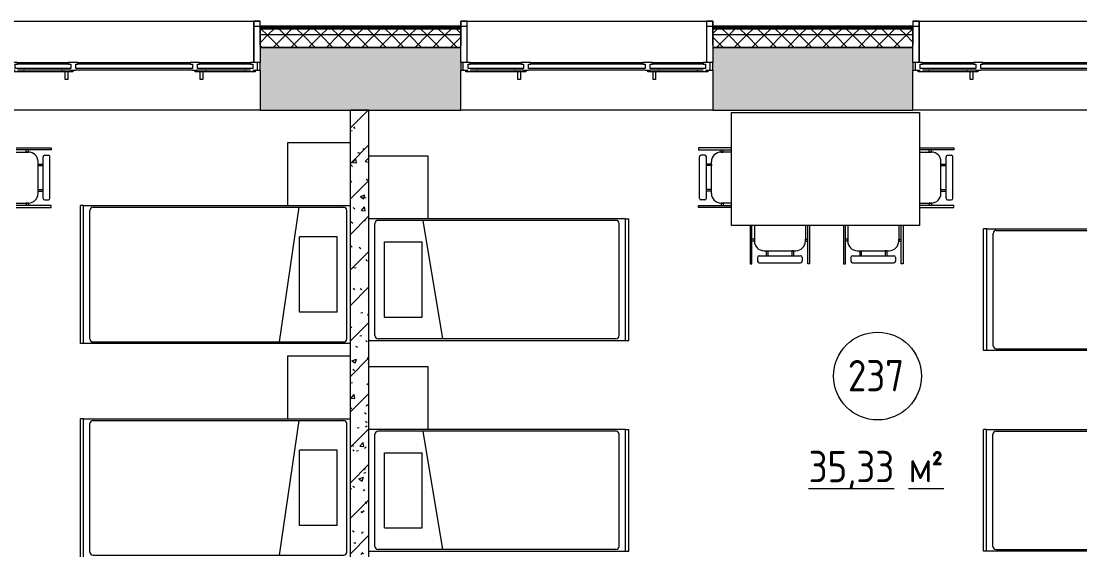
# Model space of a CAD drawing. Header units: millimetres. Extents: x -515342 to 330399, y -224905 to 507333.
# Drawn here: x -285868 to -277426, y 135214 to 139484 of the extents above; entities that cross this region are included whole.
import ezdxf

# ---------------------------------------------------------------- set-up
doc = ezdxf.new("R2010")
doc.units = ezdxf.units.MM
doc.layers.get('0').update_dxf_attribs({"lineweight": 0})
for name, color, linetype, lineweight in [('_ Окна', 7, 'Continuous', 0), ('Витраж', 7, 'Continuous', 0), ('Марки помещений', 7, 'Continuous', 0), ('Мебель', 7, 'Continuous', 0), ('Окна', 7, 'Continuous', 0), ('Стены внутренние', 7, 'Continuous', 0), ('Стены наружные', 7, 'Continuous', 0), ('Стены несущие', 7, 'Continuous', 0), ('Стены отделка', 7, 'Continuous', 0), ('Стены перегородки', 7, 'Continuous', 0), ('Стены штриховка', 7, 'Continuous', 0)]:
    doc.layers.add(name, color=color, linetype=linetype, lineweight=lineweight)
doc.styles.add('GOST Common_1', font='', dxfattribs={"width": 0.9, "height": 250})
doc.styles.add('GOST Common_2', font='', dxfattribs={"width": 0.9, "height": 250})
doc.styles.get('GOST Common_1').set_extended_font_data('GOST Common')
doc.styles.get('GOST Common_2').set_extended_font_data('GOST Common')
pattern_1 = [(45, (0, 0), (-70.71068, 70.71068), []), (135, (0, 0), (-70.71068, -70.71068), [])]

# ---------------------------------------------------------------- blocks, each defined once
blk = doc.blocks.new('Окно_ПВХ_3Створки_1Фрамуга-верх - АР_Окно_ОП_1820_h_х1970_3ст2фр-в-9696728-О_АР_П_2__3_400_План 2 этажа')
at = {"layer": '_ Окна'}
for p, q in [((-929, 130), (-1005, 130)), ((-1005, 130), (-1005, 70)), ((-985, 70), (-985, 130)), ((-947, 84), (-947, 116)), ((-947, 116), (-929, 116)), ((-929, 116), (-929, 130)), ((-523, 116), (-929, 116)), ((-447, 130), (-523, 130)), ((-523, 130), (-523, 116)), ((-523, 116), (-505, 116)), ((-505, 116), (-505, 84)), ((-465, 84), (-465, 116)), ((-465, 116), (-447, 116)), ((-447, 116), (-447, 130)), ((447, 116), (-447, 116)), ((523, 130), (447, 130)), ((447, 130), (447, 116)), ((447, 116), (465, 116)), ((465, 116), (465, 84)), ((505, 84), (505, 116)), ((505, 116), (523, 116)), ((523, 116), (523, 130)), ((929, 116), (523, 116)), ((929, 130), (929, 116)), ((1005, 130), (929, 130)), ((929, 116), (947, 116)), ((947, 116), (947, 84)), ((985, 70), (985, 130)), ((1005, 70), (1005, 130)), ((-1005, 70), (-947, 70)), ((-965, 56), (-965, 70)), ((-880, 56), (-965, 56)), ((-505, 84), (-947, 84)), ((-880, 70), (-880, 56)), ((-572, 70), (-572, 56)), ((-487, 56), (-572, 56)), ((-505, 70), (-465, 70)), ((-487, 70), (-487, 56)), ((465, 84), (-465, 84)), ((465, 70), (505, 70)), ((487, 56), (487, 70)), ((572, 56), (487, 56)), ((947, 84), (505, 84)), ((572, 70), (572, 56)), ((880, 70), (880, 56)), ((965, 56), (880, 56)), ((947, 70), (1005, 70)), ((965, 70), (965, 56))]:
    blk.add_line(p, q, dxfattribs=at)
at = {"layer": 'Окна'}
for p, q in [((-929, 130), (-523, 130)), ((-447, 130), (447, 130)), ((523, 130), (929, 130)), ((-505, 70), (-929, 70)), ((-572, 56), (-880, 56)), ((-548.5, -4), (-548.5, 56)), ((-528.5, 56), (-528.5, -4)), ((465, 70), (-465, 70)), ((929, 70), (505, 70)), ((528.5, -4), (528.5, 56)), ((548.5, 56), (548.5, -4)), ((880, 56), (572, 56)), ((-528.5, -4), (-548.5, -4)), ((548.5, -4), (528.5, -4))]:
    blk.add_line(p, q, dxfattribs=at)
blk = doc.blocks.new('Прямоугольный импост - АР_Откос_Металлический_50х330 Белый Левый-9898761-О_АР_П_2__3_400_План 2 этажа')
at = {"layer": 'Витраж'}
blk.add_line((4449.2, 16115), (6359.2, 16115), dxfattribs=at)
blk = doc.blocks.new('Прямоугольный импост - АР_Откос_Металлический_50х330 Белый Левый-V25-О_АР_П_2__3_400_План 2 этажа')
at = {"layer": 'Витраж', "lineweight": 18}
for p, q in [((0, 40), (-50, 40)), ((-50, 40), (-50, -290)), ((-49, -290), (-49, 39)), ((-49, 39), (-1, 39)), ((-1, 39), (-1, -150)), ((0, -150), (0, 40)), ((-1, -150), (0, -150))]:
    blk.add_line(p, q, dxfattribs=at)
blk = doc.blocks.new('Прямоугольный импост - АР_Откос_Металлический_50х330 Коричневый Левый-9899774-О_АР_П_2__3_400_План 2 этажа')
at = {"layer": 'Витраж'}
blk.add_line((8064.1, 16115), (9974.1, 16115), dxfattribs=at)
blk = doc.blocks.new('Прямоугольный импост - АР_Откос_Металлический_50х330 Коричневый Правый-9899919-О_АР_П_2__3_400_План 2 этажа')
at = {"layer": 'Витраж', "lineweight": 18}
for p, q in [((-50, -290), (-50, 40)), ((-50, 40), (0, 40)), ((-1, 39), (-49, 39)), ((-49, 39), (-49, -290)), ((-1, -150), (-1, 39)), ((0, 40), (0, -150)), ((0, -150), (-1, -150))]:
    blk.add_line(p, q, dxfattribs=at)
blk = doc.blocks.new('Прямоугольный импост - АР_Откос_Металлический_50х330 Коричневый Левый-9899773-О_АР_П_2__3_400_План 2 этажа')
at = {"layer": 'Витраж', "lineweight": 18}
for p, q in [((0, 40), (-50, 40)), ((-50, 40), (-50, -290)), ((-49, -290), (-49, 39)), ((-49, 39), (-1, 39)), ((-1, 39), (-1, -150)), ((0, -150), (0, 40)), ((-1, -150), (0, -150))]:
    blk.add_line(p, q, dxfattribs=at)
blk = doc.blocks.new('Прямоугольный импост - АР_Откос_Металлический_50х330 Белый Правый-V24-О_АР_П_2__3_400_План 2 этажа')
at = {"layer": 'Витраж', "lineweight": 18}
for p, q in [((-50, -290), (-50, 40)), ((-50, 40), (0, 40)), ((-1, 39), (-49, 39)), ((-49, 39), (-49, -290)), ((-1, -150), (-1, 39)), ((0, 40), (0, -150)), ((0, -150), (-1, -150))]:
    blk.add_line(p, q, dxfattribs=at)
blk = doc.blocks.new('СД_Люблино_Фасады_rvt-1-О_АР_П_2__3_400_План 2 этажа')
at = {"layer": 'Стены внутренние'}
h = blk.add_hatch(dxfattribs=at)
h.set_pattern_fill('FP_1', color=256, style=0, pattern_type=2)
h.set_pattern_definition([(45, (0, 0), (-224.5064, 224.5064), []), (45, (224.5, 0), (-224.5064, 224.5064), [396.875, -79.375, 3.353, -76.022])])
h.paths.add_polyline_path([(101935, 15405), (101935, 15905), (97278.9, 15905), (97278.9, 15405), (101775, 15405)])
h.paths.add_polyline_path([(95231.8, 15405), (95268.9, 15405), (95268.9, 15905), (93672.7, 15905), (93672.7, 15405), (94795.6, 15405)])
h.paths.add_polyline_path([(91662.7, 15405), (91662.7, 15905), (90062.5, 15905), (90062.5, 15405), (91305.9, 15405)])
h.paths.add_polyline_path([(88052.5, 15405), (88052.5, 15905), (86472.6, 15905), (86472.6, 15405), (87816.2, 15405)])
h.paths.add_polyline_path([(84462.6, 15405), (84462.6, 15905), (82935.3, 15905), (82935.3, 15405), (84326.5, 15405)])
h.paths.add_polyline_path([(80836.8, 15405), (80925.3, 15405), (80925.3, 15905), (79340.3, 15905), (79340.3, 15405), (79964.4, 15405)])
h.paths.add_polyline_path([(77330.3, 15405), (77330.3, 15905), (75739.7, 15905), (75739.7, 15405)])
h.paths.add_polyline_path([(73729.7, 15405), (73729.7, 15905), (72144.8, 15905), (72144.8, 15405), (73421.2, 15405)])
h.paths.add_polyline_path([(70134.8, 15405), (70134.8, 15905), (68493.6, 15905), (68493.6, 15405), (68622.9, 15405)])
h.paths.add_polyline_path([(66441.8, 15405), (66483.6, 15405), (66483.6, 15905), (64878.6, 15905), (64878.6, 15405), (66005.6, 15405)])
h.paths.add_polyline_path([(62868.6, 15405), (62868.6, 15905), (60500.1, 15905), (60500.1, 15405), (61643.5, 15405)])
h.paths.add_polyline_path([(58090.1, 15405), (58090.1, 15905), (56894.2, 15905), (56894.2, 15405), (57281.4, 15405)])
h.paths.add_polyline_path([(54484.2, 15405), (54484.2, 15905), (51825.9, 15905), (51825.9, 15405), (52919.3, 15405)])
h.paths.add_polyline_path([(49815.9, 15405), (49815.9, 15905), (47243.8, 15905), (47243.8, 15405), (49429.6, 15405)])
h.paths.add_polyline_path([(44833.8, 15405), (44833.8, 15905), (43623.8, 15905), (43623.8, 15405), (44195, 15405)])
h.paths.add_polyline_path([(41213.8, 15405), (41213.8, 15905), (38819.5, 15905), (38819.5, 15405), (40705.3, 15405)])
h.paths.add_polyline_path([(36779.4, 15405), (36809.5, 15405), (36809.5, 15905), (35219.5, 15905), (35219.5, 15405), (36343.2, 15405)])
h.paths.add_polyline_path([(33209.5, 15405), (33209.5, 15905), (31619.5, 15905), (31619.5, 15405), (31981.1, 15405)])
h.paths.add_polyline_path([(29609.5, 15405), (29609.5, 15905), (28023.1, 15905), (28023.1, 15405), (29363.8, 15405)])
h.paths.add_polyline_path([(26013.1, 15405), (26013.1, 15905), (24425.8, 15905), (24425.8, 15405), (25001.7, 15405)])
h.paths.add_polyline_path([(22415.8, 15405), (22415.8, 15905), (20810.9, 15905), (20810.9, 15405), (22384.4, 15405)])
h.paths.add_polyline_path([(18800.9, 15405), (18800.9, 15905), (17210.3, 15905), (17210.3, 15405), (18022.3, 15405)])
h.paths.add_polyline_path([(15200.3, 15405), (15200.3, 15905), (13615.3, 15905), (13615.3, 15405), (14968.8, 15405)])
h.paths.add_polyline_path([(11605.3, 15405), (11605.3, 15905), (10024.1, 15905), (10024.1, 15405), (11042.9, 15405)])
h.paths.add_polyline_path([(8014.1, 15405), (8014.1, 15905), (6409.2, 15905), (6409.2, 15405), (7989.4, 15405)])
h.paths.add_polyline_path([(4399.2, 15405), (4399.2, 15905), (-305, 15905), (-305, 15405), (2318.7, 15405)])
at = {"layer": 'Стены наружные'}
h = blk.add_hatch(dxfattribs=at)
h.set_pattern_fill('FP_4', color=256, style=0, pattern_type=2)
h.set_pattern_definition(pattern_1)
h.paths.add_polyline_path([(102035, 16005), (102085, 16005), (102085, 16055), (97278.9, 16055), (97278.9, 16005), (101775, 16005)])
h.paths.add_polyline_path([(95268.9, 16005), (95268.9, 16055), (93672.7, 16055), (93672.7, 16005), (94795.6, 16005)])
h.paths.add_polyline_path([(91662.7, 16005), (91662.7, 16055), (90062.5, 16055), (90062.5, 16005), (91305.9, 16005)])
h.paths.add_polyline_path([(88052.5, 16005), (88052.5, 16055), (86472.6, 16055), (86472.6, 16005), (87816.2, 16005)])
h.paths.add_polyline_path([(84462.6, 16005), (84462.6, 16055), (82935.3, 16055), (82935.3, 16005), (84326.5, 16005)])
h.paths.add_polyline_path([(80836.8, 16005), (80925.3, 16005), (80925.3, 16055), (79340.3, 16055), (79340.3, 16005)])
h.paths.add_polyline_path([(77330.3, 16005), (77330.3, 16055), (75739.7, 16055), (75739.7, 16005), (76474.7, 16005)])
h.paths.add_polyline_path([(73729.7, 16005), (73729.7, 16055), (72144.8, 16055), (72144.8, 16005), (72985, 16005)])
h.paths.add_polyline_path([(70134.8, 16005), (70134.8, 16055), (68493.6, 16055), (68493.6, 16005), (68622.9, 16005)])
h.paths.add_polyline_path([(66483.6, 16005), (66483.6, 16055), (64878.6, 16055), (64878.6, 16005), (65133.2, 16005)])
h.paths.add_polyline_path([(62868.6, 16005), (62868.6, 16055), (60500.1, 16055), (60500.1, 16005), (62515.9, 16005)])
h.paths.add_polyline_path([(58090.1, 16005), (58090.1, 16055), (56894.2, 16055), (56894.2, 16005), (57281.4, 16005)])
h.paths.add_polyline_path([(54484.2, 16005), (54484.2, 16055), (51825.9, 16055), (51825.9, 16005), (52919.3, 16005)])
h.paths.add_polyline_path([(49815.9, 16005), (49815.9, 16055), (47243.8, 16055), (47243.8, 16005), (49429.6, 16005)])
h.paths.add_polyline_path([(44833.8, 16005), (44833.8, 16055), (43623.8, 16055), (43623.8, 16005), (44195, 16005)])
h.paths.add_polyline_path([(41213.8, 16005), (41213.8, 16055), (38819.5, 16055), (38819.5, 16005), (40705.3, 16005)])
h.paths.add_polyline_path([(36809.5, 16005), (36809.5, 16055), (35219.5, 16055), (35219.5, 16005), (35470.8, 16005)])
h.paths.add_polyline_path([(33209.5, 16005), (33209.5, 16055), (31619.5, 16055), (31619.5, 16005), (32853.5, 16005)])
h.paths.add_polyline_path([(29609.5, 16005), (29609.5, 16055), (28023.1, 16055), (28023.1, 16005), (29363.8, 16005)])
h.paths.add_polyline_path([(26013.1, 16005), (26013.1, 16055), (24425.8, 16055), (24425.8, 16005), (25874.1, 16005)])
h.paths.add_polyline_path([(22384.4, 16005), (22415.8, 16005), (22415.8, 16055), (20810.9, 16055), (20810.9, 16005), (21512, 16005)])
h.paths.add_polyline_path([(18800.9, 16005), (18800.9, 16055), (17210.3, 16055), (17210.3, 16005), (18022.3, 16005)])
h.paths.add_polyline_path([(15200.3, 16005), (15200.3, 16055), (13615.3, 16055), (13615.3, 16005), (14532.6, 16005)])
h.paths.add_polyline_path([(11605.3, 16005), (11605.3, 16055), (10024.1, 16055), (10024.1, 16005), (11042.9, 16005)])
h.paths.add_polyline_path([(8014.1, 16005), (8014.1, 16055), (6409.2, 16055), (6409.2, 16005), (7553.2, 16005)])
h.paths.add_polyline_path([(4399.2, 16005), (4399.2, 16055), (-405, 16055), (-405, 16005), (4063.5, 16005)])
h = blk.add_hatch(dxfattribs=at)
h.set_pattern_fill('FP_4', color=256, style=0, pattern_type=2)
h.set_pattern_definition(pattern_1)
h.paths.add_polyline_path([(102035, 15905), (102035, 16005), (97278.9, 16005), (97278.9, 15905), (101935, 15905)])
h.paths.add_polyline_path([(95268.9, 15905), (95268.9, 16005), (93672.7, 16005), (93672.7, 15905), (94795.6, 15905)])
h.paths.add_polyline_path([(91662.7, 15905), (91662.7, 16005), (90062.5, 16005), (90062.5, 15905), (91305.9, 15905)])
h.paths.add_polyline_path([(88052.5, 15905), (88052.5, 16005), (86472.6, 16005), (86472.6, 15905), (87816.2, 15905)])
h.paths.add_polyline_path([(84326.5, 15905), (84462.6, 15905), (84462.6, 16005), (82935.3, 16005), (82935.3, 15905), (83890.3, 15905)])
h.paths.add_polyline_path([(80925.3, 15905), (80925.3, 16005), (79340.3, 16005), (79340.3, 15905), (80836.8, 15905)])
h.paths.add_polyline_path([(77330.3, 15905), (77330.3, 16005), (75739.7, 16005), (75739.7, 15905), (76474.7, 15905)])
h.paths.add_polyline_path([(73729.7, 15905), (73729.7, 16005), (72144.8, 16005), (72144.8, 15905), (72985, 15905)])
h.paths.add_polyline_path([(70134.8, 15905), (70134.8, 16005), (68493.6, 16005), (68493.6, 15905), (68622.9, 15905)])
h.paths.add_polyline_path([(66483.6, 15905), (66483.6, 16005), (64878.6, 16005), (64878.6, 15905), (65133.2, 15905)])
h.paths.add_polyline_path([(62868.6, 15905), (62868.6, 16005), (60500.1, 16005), (60500.1, 15905), (62515.9, 15905)])
h.paths.add_polyline_path([(58090.1, 15905), (58090.1, 16005), (56894.2, 16005), (56894.2, 15905), (57281.4, 15905)])
h.paths.add_polyline_path([(54484.2, 15905), (54484.2, 16005), (51825.9, 16005), (51825.9, 15905), (52919.3, 15905)])
h.paths.add_polyline_path([(49815.9, 15905), (49815.9, 16005), (47243.8, 16005), (47243.8, 15905), (49429.6, 15905)])
h.paths.add_polyline_path([(44833.8, 15905), (44833.8, 16005), (43623.8, 16005), (43623.8, 15905), (44195, 15905)])
h.paths.add_polyline_path([(41213.8, 15905), (41213.8, 16005), (38819.5, 16005), (38819.5, 15905), (40705.3, 15905)])
h.paths.add_polyline_path([(36809.5, 15905), (36809.5, 16005), (35219.5, 16005), (35219.5, 15905), (35470.8, 15905)])
h.paths.add_polyline_path([(33209.5, 15905), (33209.5, 16005), (31619.5, 16005), (31619.5, 15905), (32853.5, 15905)])
h.paths.add_polyline_path([(29609.5, 15905), (29609.5, 16005), (28023.1, 16005), (28023.1, 15905), (29363.8, 15905)])
h.paths.add_polyline_path([(25874.1, 15905), (26013.1, 15905), (26013.1, 16005), (24425.8, 16005), (24425.8, 15905), (25001.7, 15905)])
h.paths.add_polyline_path([(22415.8, 15905), (22415.8, 16005), (20810.9, 16005), (20810.9, 15905), (22384.4, 15905)])
h.paths.add_polyline_path([(18800.9, 15905), (18800.9, 16005), (17210.3, 16005), (17210.3, 15905), (18022.3, 15905)])
h.paths.add_polyline_path([(15200.3, 15905), (15200.3, 16005), (13615.3, 16005), (13615.3, 15905), (14532.6, 15905)])
h.paths.add_polyline_path([(11605.3, 15905), (11605.3, 16005), (10024.1, 16005), (10024.1, 15905), (11042.9, 15905)])
h.paths.add_polyline_path([(8014.1, 15905), (8014.1, 16005), (6409.2, 16005), (6409.2, 15905), (7553.2, 15905)])
h.paths.add_polyline_path([(4399.2, 15905), (4399.2, 16005), (-305, 16005), (-305, 15905), (4063.5, 15905)])
at = {"layer": 'Стены внутренние'}
for p, q in [((90013.4, 16075), (90061.7, 16075)), ((91663.4, 16075), (91711.8, 16075)), ((93623.5, 16075), (93671.9, 16075)), ((95269.6, 16075), (95318, 16075)), ((90062.5, 15405), (88052.5, 15405)), ((93672.7, 15405), (91662.7, 15405)), ((97278.9, 15405), (95268.9, 15405))]:
    blk.add_line(p, q, dxfattribs=at)
at = {"layer": 'Стены несущие'}
for p, q in [((90062.5, 15905), (90062.5, 15785)), ((91662.7, 15905), (90062.5, 15905)), ((90062.5, 15905), (91662.7, 15905)), ((91662.7, 15785), (91662.7, 15905)), ((93672.7, 15905), (93672.7, 15785)), ((95268.9, 15905), (93672.7, 15905)), ((93672.7, 15905), (95268.9, 15905)), ((95268.9, 15785), (95268.9, 15905)), ((90062.5, 15725), (90062.5, 15405)), ((91662.7, 15405), (91662.7, 15725)), ((93672.7, 15725), (93672.7, 15405)), ((95268.9, 15405), (95268.9, 15725)), ((90062.5, 15405), (91662.7, 15405)), ((93672.7, 15405), (95268.9, 15405))]:
    blk.add_line(p, q, dxfattribs=at)
at = {"layer": 'Стены отделка', "lineweight": 9}
for p, q in [((91662.7, 16075), (90062.5, 16075)), ((90062.5, 16075), (90062.5, 16065)), ((90062.5, 16065), (90062.5, 16055)), ((90062.5, 16055), (90062.5, 16005)), ((91662.7, 16065), (91662.7, 16075)), ((91662.7, 16055), (91662.7, 16065)), ((91662.7, 16005), (91662.7, 16055)), ((95268.9, 16075), (93672.7, 16075)), ((93672.7, 16075), (93672.7, 16065)), ((93672.7, 16065), (93672.7, 16055)), ((93672.7, 16055), (93672.7, 16005)), ((95268.9, 16065), (95268.9, 16075)), ((95268.9, 16055), (95268.9, 16065)), ((95268.9, 16005), (95268.9, 16055)), ((90062.5, 16005), (90062.5, 15905)), ((91662.7, 15905), (91662.7, 16005)), ((93672.7, 16005), (93672.7, 15905)), ((95268.9, 15905), (95268.9, 16005))]:
    blk.add_line(p, q, dxfattribs=at)
at = {"layer": 'Стены штриховка'}
for p, q in [((91662.7, 16065), (90062.5, 16065)), ((91662.7, 16055), (90062.5, 16055)), ((90062.5, 16055), (91662.7, 16055)), ((95268.9, 16065), (93672.7, 16065)), ((95268.9, 16055), (93672.7, 16055)), ((93672.7, 16055), (95268.9, 16055)), ((91662.7, 16005), (90062.5, 16005)), ((95268.9, 16005), (93672.7, 16005))]:
    blk.add_line(p, q, dxfattribs=at)
at = {"layer": 'Витраж', "lineweight": 9}
for name, p in [('Прямоугольный импост - АР_Откос_Металлический_50х330 Белый Левый-9898761-О_АР_П_2__3_400_План 2 этажа', (83653.3, 0)), ('Прямоугольный импост - АР_Откос_Металлический_50х330 Белый Левый-V25-О_АР_П_2__3_400_План 2 этажа', (90062.5, 16075)), ('Прямоугольный импост - АР_Откос_Металлический_50х330 Коричневый Левый-9899774-О_АР_П_2__3_400_План 2 этажа', (83648.5, 0)), ('Прямоугольный импост - АР_Откос_Металлический_50х330 Коричневый Левый-9899773-О_АР_П_2__3_400_План 2 этажа', (93672.7, 16075)), ('Прямоугольный импост - АР_Откос_Металлический_50х330 Белый Левый-9898761-О_АР_П_2__3_400_План 2 этажа', (90869.7, 0))]:
    blk.add_blockref(name, p, dxfattribs=at)
at = {"layer": 'Витраж', "lineweight": 9, "extrusion": (0, 0, -1)}
for name, p in [('Прямоугольный импост - АР_Откос_Металлический_50х330 Коричневый Правый-9899919-О_АР_П_2__3_400_План 2 этажа', (-91662.7, 16075)), ('Прямоугольный импост - АР_Откос_Металлический_50х330 Белый Правый-V24-О_АР_П_2__3_400_План 2 этажа', (-95268.9, 16075))]:
    blk.add_blockref(name, p, dxfattribs=at)
at = {"layer": 'Окна', "lineweight": 9}
for p in [(89057.5, 15655), (92667.7, 15655), (96273.9, 15655)]:
    blk.add_blockref('Окно_ПВХ_3Створки_1Фрамуга-верх - АР_Окно_ОП_1820_h_х1970_3ст2фр-в-9696728-О_АР_П_2__3_400_План 2 этажа', p, dxfattribs=at)
blk = doc.blocks.new('Кровать-Больница - 0970 x 2100 мм-8734026-О_АР_П_2__3_400_План 2 этажа')
at = {"layer": 'Мебель'}
for p, q in [((-76.5, 631.1), (-76.5, -1415.6)), ((893.5, -1415.6), (893.5, 631.1)), ((-63.8, -1339.4), (-63.8, 557.4)), ((-38.4, 582.8), (855.4, 582.8)), ((108.5, 506.6), (108.5, 206.6)), ((108.5, 506.6), (708.5, 506.6)), ((708.5, 506.6), (708.5, 206.6)), ((880.8, -1339.4), (880.8, 557.4)), ((880.8, 201.8), (-63.8, 45.1)), ((108.5, 206.6), (708.5, 206.6)), ((-76.5, -1415.6), (-76.5, -1441)), ((-76.5, -1415.6), (893.5, -1415.6)), ((-38.4, -1364.8), (855.4, -1364.8)), ((893.5, -1415.6), (893.5, -1441)), ((-76.5, -1441), (893.5, -1441))]:
    blk.add_line(p, q, dxfattribs=at)
for centre, start, end in [((-38.4, 557.4), 90, 180), ((855.4, 557.4), 360, 90), ((-38.4, -1339.4), 180, 270), ((855.4, -1339.4), 270, 0)]:
    blk.add_arc(centre, 25.4, start, end, dxfattribs=at)
blk = doc.blocks.new('Прикроватная тумба - Прикроватная тумба-8750228-О_АР_П_2__3_400_План 2 этажа')
at = {"layer": 'Мебель'}
for p, q in [((0, 0), (0, -500)), ((0, -500), (472.1, -500))]:
    blk.add_line(p, q, dxfattribs=at)
blk = doc.blocks.new('Кровать-Больница - 0970 x 2100 мм-8734357-О_АР_П_2__3_400_План 2 этажа')
at = {"layer": 'Мебель'}
for p, q in [((-76.5, 1441), (893.5, 1441)), ((-76.5, 1415.6), (-76.5, 1441)), ((893.5, 1415.6), (893.5, 1441)), ((-76.5, -159), (-76.5, 1415.6)), ((-76.5, 1415.6), (893.5, 1415.6)), ((-38.4, 1364.8), (855.4, 1364.8)), ((893.5, 1415.6), (893.5, -633.6)), ((-63.8, 1339.4), (-63.8, -557.4)), ((880.8, 1339.4), (880.8, -557.4)), ((880.8, -201.8), (-63.8, -45.1)), ((108.5, -206.6), (708.5, -206.6)), ((108.5, -506.6), (108.5, -206.6)), ((708.5, -506.6), (708.5, -206.6)), ((-38.4, -582.8), (855.4, -582.8)), ((108.5, -506.6), (708.5, -506.6)), ((-76.5, -633.6), (893.5, -633.6)), ((893.5, -659), (893.5, -633.6))]:
    blk.add_line(p, q, dxfattribs=at)
for centre, start, end in [((-38.4, 1339.4), 90, 180), ((855.4, 1339.4), 0, 90), ((-38.4, -557.4), 180, 270), ((855.4, -557.4), 270, 0)]:
    blk.add_arc(centre, 25.4, start, end, dxfattribs=at)
blk = doc.blocks.new('Кровать-Больница - 0970 x 2100 мм-V2-О_АР_П_2__3_400_План 2 этажа')
at = {"layer": 'Мебель'}
for p, q in [((-76.5, 1441), (893.5, 1441)), ((-76.5, 1415.6), (-76.5, 1441)), ((893.5, 1415.6), (893.5, 1441)), ((-76.5, -633.6), (-76.5, 1415.6)), ((-76.5, 1415.6), (893.5, 1415.6)), ((-38.4, 1364.8), (855.4, 1364.8)), ((893.5, 1415.6), (893.5, -633.6)), ((-63.8, 1339.4), (-63.8, -557.4)), ((880.8, 1339.4), (880.8, -557.4)), ((880.8, -201.8), (-63.8, -45.1)), ((108.5, -206.6), (708.5, -206.6)), ((108.5, -506.6), (108.5, -206.6)), ((708.5, -506.6), (708.5, -206.6)), ((-38.4, -582.8), (855.4, -582.8)), ((108.5, -506.6), (708.5, -506.6)), ((-76.5, -633.6), (893.5, -633.6)), ((-76.5, -657.3), (-76.5, -633.6)), ((893.5, -657.3), (893.5, -633.6))]:
    blk.add_line(p, q, dxfattribs=at)
for centre, start, end in [((-38.4, 1339.4), 90, 180), ((855.4, 1339.4), 0, 90), ((-38.4, -557.4), 180, 270), ((855.4, -557.4), 270, 0)]:
    blk.add_arc(centre, 25.4, start, end, dxfattribs=at)
blk = doc.blocks.new('Стул-Штабель - Стул-Штабель-V13-О_АР_П_2__3_400_План 2 этажа')
at = {"layer": 'Мебель'}
for p, q in [((-416.6, 143.8), (-416.6, -134.5)), ((-401.3, -134.5), (-401.3, 143.8)), ((-382.2, 143.8), (-382.2, 45.4)), ((24.2, 143.8), (24.2, 45.4)), ((43.2, -134.5), (43.2, 143.8)), ((58.6, 143.8), (58.6, -134.5)), ((-401.3, 45.4), (-401.3, 62.4)), ((-382.2, 62.4), (-401.3, 62.4)), ((-382.2, 45.4), (-401.3, 45.4)), ((-382.2, 45.4), (-382.2, 62.4)), ((24.2, 62.4), (43.2, 62.4)), ((24.2, 45.4), (24.2, 62.4)), ((24.2, 45.4), (43.2, 45.4)), ((43.2, 45.4), (43.2, 62.4)), ((-356.8, -84.1), (-356.8, -113.6)), ((-344.1, -71.4), (-13.9, -71.4)), ((-306, -30.8), (-52, -30.8)), ((-286.9, -30.8), (-286.9, -71.4)), ((-286.9, -30.8), (-274.2, -30.8)), ((-274.2, -30.8), (-274.2, -71.4)), ((-83.8, -30.8), (-83.8, -71.4)), ((-71.1, -30.8), (-83.8, -30.8)), ((-71.1, -30.8), (-71.1, -71.4)), ((-1.2, -84.1), (-1.2, -113.6)), ((-416.6, -134.5), (-401.3, -134.5)), ((-344.1, -126.3), (-13.9, -126.3)), ((58.6, -134.5), (43.2, -134.5))]:
    blk.add_line(p, q, dxfattribs=at)
for centre, radius, start, end in [((-306, 45.4), 76.2, 180, 270), ((-52, 45.4), 76.2, 270, 0), ((-344.1, -84.1), 12.7, 90, 180), ((-13.9, -84.1), 12.7, 360, 90), ((-344.1, -113.6), 12.7, 180, 270), ((-13.9, -113.6), 12.7, 270, 0)]:
    blk.add_arc(centre, radius, start, end, dxfattribs=at)
blk = doc.blocks.new('Стул-Штабель - Стул-Штабель-V15-О_АР_П_2__3_400_План 2 этажа')
at = {"layer": 'Мебель'}
for p, q in [((-416.6, -129.2), (-416.6, 134.5)), ((-416.6, 134.5), (-401.3, 134.5)), ((-401.3, 134.5), (-401.3, -129.2)), ((-356.8, 84.1), (-356.8, 113.6)), ((-344.1, 126.3), (-13.9, 126.3)), ((-1.2, 84.1), (-1.2, 113.6)), ((43.2, 134.5), (43.2, -129.2)), ((58.6, 134.5), (43.2, 134.5)), ((58.6, -129.2), (58.6, 134.5)), ((-344.1, 71.4), (-13.9, 71.4)), ((-306, 30.8), (-52, 30.8)), ((-286.9, 30.8), (-286.9, 71.4)), ((-286.9, 30.8), (-274.2, 30.8)), ((-274.2, 30.8), (-274.2, 71.4)), ((-83.8, 30.8), (-83.8, 71.4)), ((-71.1, 30.8), (-83.8, 30.8)), ((-71.1, 30.8), (-71.1, 71.4)), ((-401.3, -45.4), (-401.3, -62.4)), ((-382.2, -45.4), (-401.3, -45.4)), ((-382.2, -62.4), (-401.3, -62.4)), ((-382.2, -45.4), (-382.2, -62.4)), ((-382.2, -129.2), (-382.2, -45.4)), ((24.2, -45.4), (24.2, -62.4)), ((24.2, -45.4), (43.2, -45.4)), ((24.2, -129.2), (24.2, -45.4)), ((24.2, -62.4), (43.2, -62.4)), ((43.2, -45.4), (43.2, -62.4))]:
    blk.add_line(p, q, dxfattribs=at)
for centre, radius, start, end in [((-344.1, 113.6), 12.7, 90, 180), ((-13.9, 113.6), 12.7, 360, 90), ((-306, -45.4), 76.2, 90, 180), ((-344.1, 84.1), 12.7, 180, 270), ((-52, -45.4), 76.2, 360, 90), ((-13.9, 84.1), 12.7, 270, 0)]:
    blk.add_arc(centre, radius, start, end, dxfattribs=at)
blk = doc.blocks.new('Стул-Штабель - Стул-Штабель-V16-О_АР_П_2__3_400_План 2 этажа')
at = {"layer": 'Мебель'}
for p, q in [((-416.6, 139), (-416.6, -134.5)), ((-401.3, -134.5), (-401.3, 139)), ((-382.2, 139), (-382.2, 45.4)), ((24.2, 139), (24.2, 45.4)), ((43.2, -134.5), (43.2, 139)), ((58.6, 139), (58.6, -134.5)), ((-401.3, 45.4), (-401.3, 62.4)), ((-382.2, 62.4), (-401.3, 62.4)), ((-382.2, 45.4), (-401.3, 45.4)), ((-382.2, 45.4), (-382.2, 62.4)), ((24.2, 62.4), (43.2, 62.4)), ((24.2, 45.4), (24.2, 62.4)), ((24.2, 45.4), (43.2, 45.4)), ((43.2, 45.4), (43.2, 62.4)), ((-356.8, -84.1), (-356.8, -113.6)), ((-344.1, -71.4), (-13.9, -71.4)), ((-306, -30.8), (-52, -30.8)), ((-286.9, -30.8), (-286.9, -71.4)), ((-286.9, -30.8), (-274.2, -30.8)), ((-274.2, -30.8), (-274.2, -71.4)), ((-83.8, -30.8), (-83.8, -71.4)), ((-71.1, -30.8), (-83.8, -30.8)), ((-71.1, -30.8), (-71.1, -71.4)), ((-1.2, -84.1), (-1.2, -113.6)), ((-416.6, -134.5), (-401.3, -134.5)), ((-344.1, -126.3), (-13.9, -126.3)), ((58.6, -134.5), (43.2, -134.5))]:
    blk.add_line(p, q, dxfattribs=at)
for centre, radius, start, end in [((-306, 45.4), 76.2, 180, 270), ((-52, 45.4), 76.2, 270, 0), ((-344.1, -84.1), 12.7, 90, 180), ((-13.9, -84.1), 12.7, 360, 90), ((-344.1, -113.6), 12.7, 180, 270), ((-13.9, -113.6), 12.7, 270, 0)]:
    blk.add_arc(centre, radius, start, end, dxfattribs=at)
blk = doc.blocks.new('Стул-Штабель - Стул-Штабель-V14-О_АР_П_2__3_400_План 2 этажа')
at = {"layer": 'Мебель'}
for p, q in [((-416.6, 169.6), (-416.6, -134.5)), ((-401.3, -134.5), (-401.3, 169.6)), ((-382.2, 169.6), (-382.2, 45.4)), ((24.2, 169.6), (24.2, 45.4)), ((43.2, -134.5), (43.2, 169.6)), ((58.6, 169.6), (58.6, -134.5)), ((-401.3, 45.4), (-401.3, 62.4)), ((-382.2, 62.4), (-401.3, 62.4)), ((-382.2, 45.4), (-401.3, 45.4)), ((-382.2, 45.4), (-382.2, 62.4)), ((24.2, 62.4), (43.2, 62.4)), ((24.2, 45.4), (24.2, 62.4)), ((24.2, 45.4), (43.2, 45.4)), ((43.2, 45.4), (43.2, 62.4)), ((-356.8, -84.1), (-356.8, -113.6)), ((-344.1, -71.4), (-13.9, -71.4)), ((-306, -30.8), (-52, -30.8)), ((-286.9, -30.8), (-286.9, -71.4)), ((-286.9, -30.8), (-274.2, -30.8)), ((-274.2, -30.8), (-274.2, -71.4)), ((-83.8, -30.8), (-83.8, -71.4)), ((-71.1, -30.8), (-83.8, -30.8)), ((-71.1, -30.8), (-71.1, -71.4)), ((-1.2, -84.1), (-1.2, -113.6)), ((-416.6, -134.5), (-401.3, -134.5)), ((-344.1, -126.3), (-13.9, -126.3)), ((58.6, -134.5), (43.2, -134.5))]:
    blk.add_line(p, q, dxfattribs=at)
for centre, radius, start, end in [((-306, 45.4), 76.2, 180, 270), ((-52, 45.4), 76.2, 270, 0), ((-344.1, -84.1), 12.7, 90, 180), ((-13.9, -84.1), 12.7, 360, 90), ((-344.1, -113.6), 12.7, 180, 270), ((-13.9, -113.6), 12.7, 270, 0)]:
    blk.add_arc(centre, radius, start, end, dxfattribs=at)
blk = doc.blocks.new('Стол-Прямоугольный - 1500х900 мм-8945557-О_АР_П_2__3_400_План 2 этажа')
at = {"layer": 'Мебель'}
for p, q in [((-750, 450), (750, 450)), ((-750, -450), (-750, 450)), ((750, 450), (750, -450)), ((750, -450), (-750, -450))]:
    blk.add_line(p, q, dxfattribs=at)
blk = doc.blocks.new('Кровать-Больница - 1100 x 2200 мм-10137516-О_АР_П_2__3_400_План 2 этажа')
at = {"layer": 'Мебель'}
for p, q in [((-141.5, 1491), (958.5, 1491)), ((-141.5, 1465.6), (-141.5, 1491)), ((-141.5, -659), (-141.5, 1465.6)), ((-141.5, 1465.6), (958.5, 1465.6)), ((958.5, 1465.6), (958.5, 1491)), ((958.5, 1465.6), (958.5, -659)), ((-128.8, 1389.4), (-128.8, -607.4)), ((-103.4, 1414.8), (920.4, 1414.8)), ((945.8, 1389.4), (945.8, -607.4)), ((945.8, -251.8), (-128.8, -95.1)), ((108.5, -256.6), (708.5, -256.6)), ((108.5, -556.6), (108.5, -256.6)), ((708.5, -556.6), (708.5, -256.6)), ((108.5, -556.6), (708.5, -556.6)), ((-103.4, -632.8), (920.4, -632.8))]:
    blk.add_line(p, q, dxfattribs=at)
for centre, start, end in [((-103.4, 1389.4), 90, 180), ((920.4, 1389.4), 0, 90), ((-103.4, -607.4), 180, 270), ((920.4, -607.4), 270, 0)]:
    blk.add_arc(centre, 25.4, start, end, dxfattribs=at)
blk = doc.blocks.new('Прикроватная тумба - Прикроватная тумба-8752864-О_АР_П_2__3_400_План 2 этажа')
at = {"layer": 'Мебель'}
for p, q in [((500, 500), (0, 500)), ((0, 500), (0, 0))]:
    blk.add_line(p, q, dxfattribs=at)
blk = doc.blocks.new('Кровать-Больница - 1100 x 2200 мм-V69-О_АР_П_2__3_400_План 2 этажа')
at = {"layer": 'Мебель'}
for p, q in [((-141.5, 1491), (958.5, 1491)), ((-141.5, 1465.6), (958.5, 1465.6)), ((958.5, 1465.6), (958.5, 1491)), ((958.5, 1465.6), (958.5, -659)), ((-128.8, 1389.4), (-128.8, -607.4)), ((-103.4, 1414.8), (920.4, 1414.8)), ((945.8, 1389.4), (945.8, -607.4)), ((945.8, -251.8), (-128.8, -95.1)), ((108.5, -256.6), (708.5, -256.6)), ((108.5, -556.6), (108.5, -256.6)), ((708.5, -556.6), (708.5, -256.6)), ((108.5, -556.6), (708.5, -556.6)), ((-103.4, -632.8), (920.4, -632.8))]:
    blk.add_line(p, q, dxfattribs=at)
for centre, start, end in [((-103.4, 1389.4), 90, 180), ((920.4, 1389.4), 0, 90), ((-103.4, -607.4), 180, 270), ((920.4, -607.4), 270, 0)]:
    blk.add_arc(centre, 25.4, start, end, dxfattribs=at)
blk = doc.blocks.new('ASVP_Марка_Помещение_ДваЗначения - Номер Площадь-685795-О_АР_П_2__3_400_План 2 этажа')
at = {"layer": 'Марки помещений'}
blk.add_circle((0, 0), 3.5, dxfattribs=at)

msp = doc.modelspace()

# ---------------------------------------------------------------- hatches: boundary and pattern name
at = {"layer": 'Стены внутренние'}
h = msp.add_hatch(dxfattribs=at)
h.set_pattern_fill('FP_2', color=256, style=0, pattern_type=2)
h.set_pattern_definition([(45, (-374025.76, 123368.6), (-141.42136, 141.42136), [])])
h.paths.add_polyline_path([(-283095.759, 132763.6058), (-283095.759, 138773.6058), (-283245.759, 138773.6058), (-283245.759, 132763.6058)])
h = msp.add_hatch(dxfattribs=at)
h.set_pattern_fill('FP_3', color=256, style=0, pattern_type=2)
h.set_pattern_definition([(50, (-374025.76, 123368.6), (364.3679, -31.8783), [38.1, -419.1]), (355, (-374025.76, 123368.6), (-70.4859, 382.1133), [30.48, -335.28]), (100.451, (-373995.4, 123365.95), (293.885, 350.2334), [32.38, -356.18]), (46.184, (-374025.76, 123470.2), (542.1585, -84.0858), [57.15, -628.65]), (96.636, (-373980.6, 123463.2), (474.805, 494.8554), [48.57, -534.27]), (351.184, (-374025.76, 123470.2), (474.8102, 494.85), [45.72, -502.92]), (21, (-373974.96, 123444.8), (303.2285, -204.5305), [38.1, -419.1]), (326, (-373974.96, 123444.8), (123.6039, 368.376), [30.48, -335.28]), (71.451, (-373949.7, 123427.76), (426.8341, 163.8427), [32.38, -356.18]), (37.5, (-374025.76, 123368.6), (6.17665, 169.11015), [16.764, -314.452, 16.764, -323.596, -336.55]), (37.5, (-374025.76, 123368.6), (6.17665, 169.11015), [-671.576, 16.764, -319.786]), (7.5, (-374025.76, 123368.6), (133.63888, 200.3615), [16.764, -177.292, 16.764, -306.832, -128.27]), (7.5, (-374025.76, 123368.6), (133.63888, 200.3615), [-517.652, 16.764, -111.506]), (327.5, (-374139.04, 123368.6), (271.18182, -11.45836), [16.764, -110.236, 16.764, -379.476, -525.78]), (327.5, (-374139.04, 123368.6), (271.18182, -11.45836), [-523.24, 16.764, -509.016]), (317.5, (-374189.84, 123368.6), (296.2585, 50.85285), [16.764, -148.336, 16.764, -246.38, -373.38]), (317.5, (-374189.84, 123368.6), (296.2585, 50.85285), [-428.244, 16.764, -356.616])])
h.paths.add_polyline_path([(-283095.759, 132763.6058), (-283095.759, 138773.6058), (-283245.759, 138773.6058), (-283245.759, 132763.6058)])

# ---------------------------------------------------------------- linework, layer by layer
at = {"layer": 'Стены перегородки'}
for p, q in [((-283095.759, 138773.6058), (-283245.759, 138773.6058)), ((-283245.759, 138773.6058), (-283245.759, 135213.6058)), ((-283095.759, 135213.6058), (-283095.759, 138773.6058))]:
    msp.add_line(p, q, dxfattribs=at)

# ---------------------------------------------------------------- block references
msp.add_blockref('СД_Люблино_Фасады_rvt-1-О_АР_П_2__3_400_План 2 этажа', (-374025.759, 123368.6058))
at = {"layer": 'Марки помещений', "xscale": 99.99999999999993, "yscale": 99.99999999999993, "zscale": 99.99999999999993}
msp.add_blockref('ASVP_Марка_Помещение_ДваЗначения - Номер Площадь-685795-О_АР_П_2__3_400_План 2 этажа', (-279039.7176, 136654.8846), dxfattribs=at)
at = {"layer": 'Мебель'}
for name, p, rotation in [('Стол-Прямоугольный - 1500х900 мм-8945557-О_АР_П_2__3_400_План 2 этажа', (-279453.7812, 138304.3014), 180), ('Стул-Штабель - Стул-Штабель-V13-О_АР_П_2__3_400_План 2 этажа', (-285764.7579, 138416.0397), 89.99999999999993), ('Стул-Штабель - Стул-Штабель-V15-О_АР_П_2__3_400_План 2 этажа', (-280333.0238, 138416.0397), 89.99999999999972), ('Стул-Штабель - Стул-Штабель-V16-О_АР_П_2__3_400_План 2 этажа', (-278564.7579, 138416.0397), 89.99999999999993), ('Прикроватная тумба - Прикроватная тумба-8750228-О_АР_П_2__3_400_План 2 этажа', (-282623.6894, 137908.6058), 180), ('Кровать-Больница - 1100 x 2200 мм-10137516-О_АР_П_2__3_400_План 2 этажа', (-283904.7656, 137055.1238), 89.99999999999972), ('Кровать-Больница - 0970 x 2100 мм-8734026-О_АР_П_2__3_400_План 2 этажа', (-282464.6828, 137015.1238), 90.00000000000031), ('Кровать-Больница - 0970 x 2100 мм-V2-О_АР_П_2__3_400_План 2 этажа', (-276753.0959, 136935.1238), 90.00000000000007), ('Прикроватная тумба - Прикроватная тумба-8750228-О_АР_П_2__3_400_План 2 этажа', (-282623.6894, 136228.6058), 180), ('Кровать-Больница - 1100 x 2200 мм-V69-О_АР_П_2__3_400_План 2 этажа', (-283904.7656, 135355.1238), 89.99999999999972), ('Кровать-Больница - 0970 x 2100 мм-8734026-О_АР_П_2__3_400_План 2 этажа', (-282464.6828, 135335.1238), 90.00000000000031), ('Кровать-Больница - 0970 x 2100 мм-8734357-О_АР_П_2__3_400_План 2 этажа', (-276754.7656, 135335.1238), 90.00000000000007)]:
    msp.add_blockref(name, p, dxfattribs=dict(at, rotation=rotation))
for name, p in [('Прикроватная тумба - Прикроватная тумба-8752864-О_АР_П_2__3_400_План 2 этажа', (-283745.759, 138013.6058)), ('Стул-Штабель - Стул-Штабель-V14-О_АР_П_2__3_400_План 2 этажа', (-279639.4402, 137684.6743)), ('Стул-Штабель - Стул-Штабель-V14-О_АР_П_2__3_400_План 2 этажа', (-278894.6402, 137684.6743)), ('Прикроватная тумба - Прикроватная тумба-8752864-О_АР_П_2__3_400_План 2 этажа', (-283745.759, 136313.6058))]:
    msp.add_blockref(name, p, dxfattribs=at)

# ---------------------------------------------------------------- texts
at = {"layer": 'Марки помещений', "char_height": 250, "attachment_point": 1}
for s, insert, width, style in [('237', (-279275.9749, 136782.6096), 584.430187, 'GOST Common_1'), ('\\L35,33 ', (-279589.1611, 136058.0791), 966.835125, 'GOST Common_1'), ('\\L\\fGOST Common|b0|i0|c238|p34|;\\W.9;\\L²', (-278612.8486, 136058.0791), 165.949312, 'GOST Common_2'), ('\\L\\fGOST Common|b0|i0|c204|p34|;\\W.9;\\Lм', (-278791.4424, 136058.0791), 216.455625, 'GOST Common_1')]:
    msp.add_mtext(s, dxfattribs=dict(at, insert=insert, width=width, style=style))

doc.saveas('drawing.dxf')
